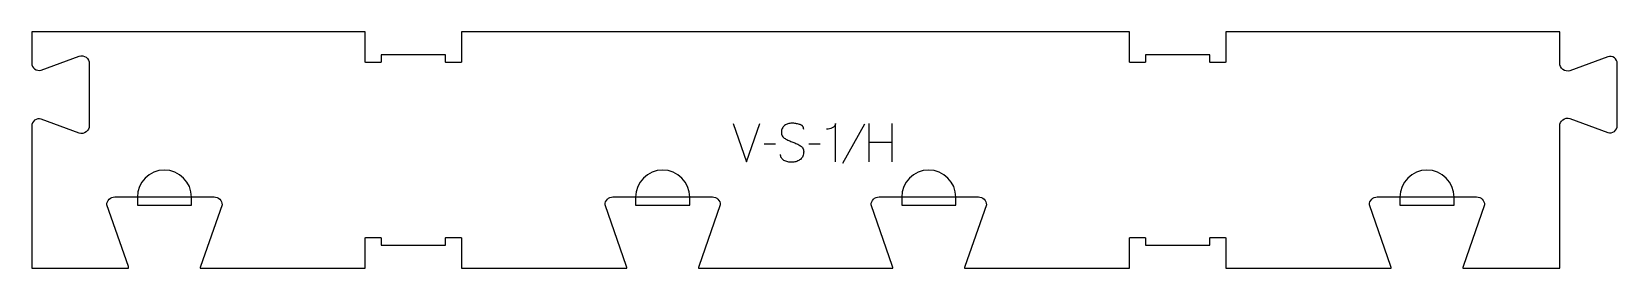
# Model space of a CAD drawing. Extents: x 0 to 1245, y 0 to 186.
import ezdxf

# ---------------------------------------------------------------- set-up
doc = ezdxf.new("R2010")
doc.units = 0
for name, color, linetype in [('1_ANYTOOL_1MMDEEP_LABELS_S', 2, 'CONTINUOUS'), ('4_ANYTOOL_CUTTHROUGH_OUTSI', 5, 'CONTINUOUS'), ('5_ANYTOOL_HALF_MILL_9MM_IN', 3, 'CONTINUOUS')]:
    doc.layers.add(name, color=color, linetype=linetype)

msp = doc.modelspace()

# ---------------------------------------------------------------- linework, layer by layer
at = {"layer": '1_ANYTOOL_1MMDEEP_LABELS_S'}
for p, q in [((653.778276, 112.957831), (636.592562, 82.186403)), ((657.249705, 113.42926), (657.249705, 83.42926)), ((675.549705, 83.42926), (675.549705, 113.42926)), ((583.878276, 97.314974), (575.092562, 97.22926)), ((618.935419, 97.314974), (610.149705, 97.22926)), ((675.549705, 98.72926), (657.249705, 98.72926))]:
    msp.add_line(p, q, dxfattribs=at)
msp.add_lwpolyline([(550.749705, 113.42926), (561.121133, 83.42926), (571.663991, 113.42926)], dxfattribs=at)
for points in [[(606.121133, 108.843545, 0.071867), (605.92802, 110.180152, 0.100684), (605.301491, 111.361403, 0.047558), (604.826937, 111.837853, 0.038563), (604.276937, 112.226581, 0.037928), (603.579749, 112.574049, 0.026634), (602.842562, 112.82926, 0.028461), (599.819229, 113.515242, 0.041577), (596.735419, 113.772117, 0.036938), (595.233059, 113.660977, 0.041531), (593.767562, 113.31676, 0.041583), (592.390185, 112.739551, 0.038125), (591.121133, 111.950688, 0.057611), (590.050981, 110.958784, 0.065808), (589.256848, 109.738188, 0.06469), (588.779352, 108.278634, 0.046778), (588.635419, 106.743545, 0.052235), (588.797775, 105.193703, 0.075448), (589.342562, 103.743545, 0.076671), (590.258654, 102.570493, 0.061023), (591.463991, 101.686403, 0.021951), (594.492845, 100.159057, 0.018213), (597.635419, 98.87926, -0.02405), (600.736904, 97.573798, -0.02981), (603.678276, 95.943545, -0.068439), (604.819578, 94.977615, -0.079282), (605.628276, 93.725688, -0.076308), (606.053276, 92.147006, -0.047772), (606.078276, 90.500688, -0.046243), (605.785042, 88.819729, -0.06359), (605.135419, 87.248903, -0.064671), (604.162595, 85.964714, -0.057073), (602.906848, 84.950688, -0.067522), (599.938539, 83.587778, -0.070793), (596.713991, 83.086403, -0.064027), (593.574975, 83.448918, -0.070447), (590.649705, 84.62926, -0.054374), (589.491287, 85.478893, -0.074742), (588.592562, 86.589974, -0.075199), (588.069555, 87.896352, -0.057737), (587.906848, 89.300688)], [(631.063991, 83.42926), (631.063991, 113.472117, -0.057478), (630.799967, 112.379149, -0.075801), (630.260419, 111.398903, -0.075474), (629.444967, 110.615028, -0.055107), (628.449705, 110.064974, -0.039607), (626.307464, 109.365462, -0.05918), (624.078276, 109.100688)]]:
    msp.add_lwpolyline(points, format="xyb", dxfattribs=at)
at = {"layer": '4_ANYTOOL_CUTTHROUGH_OUTSI'}
msp.add_lwpolyline([(37.17839, 166.421672, -0.237079), (42.705131, 165.449588, -0.237079), (45.224315, 160.435256), (45.223859, 111.929172, -0.237079), (42.704675, 106.914842, -0.237077), (37.178081, 105.942758, -0.015611), (37.16328, 105.947707), (7.387606, 116.947689, 0.236337), (2.317877, 116.048668, 0.237079), (0.000227, 111.435483), (0, 0), (76.097478, 0, 0.06141), (75.862568, 1.39487), (58.967035, 49.667412, -0.084368), (58.952999, 49.75, -0.414214), (65.202999, 56), (143.202999, 56, -0.414214), (149.452999, 49.75, -0.084368), (149.438964, 49.667412), (132.539851, 1.383805, 0.061178), (132.308437, 0), (149.771838, 0), (261.835676, 0), (261.835676, 23.75, -0.414214), (262.085676, 24), (274.085676, 24, -0.414214), (274.335676, 23.75), (274.335676, 18), (324.835676, 18), (324.835676, 23.75, -0.414214), (325.085676, 24), (337.085676, 24, -0.414214), (337.335676, 23.75), (337.335676, 0), (449.815515, 0), (467.278831, 0, 0.06141), (467.043921, 1.39487), (450.148388, 49.667412, -0.084368), (450.134352, 49.75, -0.414214), (456.384352, 56), (534.384352, 56, -0.414214), (540.634352, 49.75, -0.084368), (540.620317, 49.667412), (523.721204, 1.383805, 0.061178), (523.48979, 0), (676.184831, 0, 0.06141), (675.949921, 1.39487), (659.054388, 49.667412, -0.084368), (659.040352, 49.75, -0.414214), (665.290352, 56), (743.290352, 56, -0.414214), (749.540352, 49.75, -0.084368), (749.526317, 49.667412), (732.627204, 1.383805, 0.061178), (732.39579, 0), (749.859191, 0), (861.923029, 0), (861.923029, 23.75, -0.414214), (862.173029, 24), (874.173029, 24, -0.414214), (874.423029, 23.75), (874.423029, 18), (924.923029, 18), (924.923029, 23.75, -0.414214), (925.173029, 24), (937.173029, 24, -0.414214), (937.423029, 23.75), (937.423029, 0), (1049.902867, 0), (1067.366184, 0, 0.06141), (1067.131274, 1.39487), (1050.23574, 49.667412, -0.084368), (1050.221705, 49.75, -0.414214), (1056.471705, 56), (1134.471705, 56, -0.414214), (1140.721705, 49.75, -0.084368), (1140.707669, 49.667412), (1123.808556, 1.383805, 0.061178), (1123.577142, 0), (1199.674705, 0), (1199.674933, 111.435484, -0.237079), (1202.194117, 116.449814, -0.237079), (1207.720857, 117.421898, -0.015608), (1207.735656, 117.41695), (1237.51133, 106.416967, 0.236335), (1242.580915, 107.315988, 0.237079), (1244.898564, 111.929174), (1244.89902, 160.435258, 0.237079), (1242.581371, 165.048442, 0.237104), (1237.496854, 165.94253), (1207.735652, 154.947931, -0.015604), (1207.720857, 154.942985, -0.237079), (1202.194117, 155.915068, -0.237079), (1199.674933, 160.9294), (1199.675164, 185.500002), (937.423029, 185.500002), (937.423029, 161.750002, -0.414214), (937.173029, 161.500002), (925.173029, 161.500002, -0.414214), (924.923029, 161.750002), (924.923029, 167.500002), (874.423029, 167.500002), (874.423029, 161.750002, -0.414214), (874.173029, 161.500002), (862.173029, 161.500002, -0.414214), (861.923029, 161.750002), (861.923029, 185.500002), (337.335676, 185.500002), (337.335676, 161.750002, -0.414214), (337.085676, 161.500002), (325.085676, 161.500002, -0.414214), (324.835676, 161.750002), (324.835676, 167.500002), (274.335676, 167.500002), (274.335676, 161.750002, -0.414214), (274.085676, 161.500002), (262.085676, 161.500002, -0.414214), (261.835676, 161.750002), (261.835676, 185.500002), (0.00023, 185.500002), (0.000227, 160.929399, 0.237079), (2.317877, 156.316215, 0.237104), (7.402393, 155.422126), (37.163595, 166.416725, -0.015604)], format="xyb", close=True, dxfattribs=at)
at = {"layer": '5_ANYTOOL_HALF_MILL_9MM_IN'}
for points in [[(125.452999, 55.75, 1), (82.952999, 55.75), (82.952999, 49.5), (125.452999, 49.5)], [(516.634352, 55.75, 1), (474.134352, 55.75), (474.134352, 49.5), (516.634352, 49.5)], [(725.540352, 55.75, 1), (683.040352, 55.75), (683.040352, 49.5), (725.540352, 49.5)], [(1116.721705, 55.75, 1), (1074.221705, 55.75), (1074.221705, 49.5), (1116.721705, 49.5)]]:
    msp.add_lwpolyline(points, format="xyb", close=True, dxfattribs=at)

doc.saveas('drawing.dxf')
